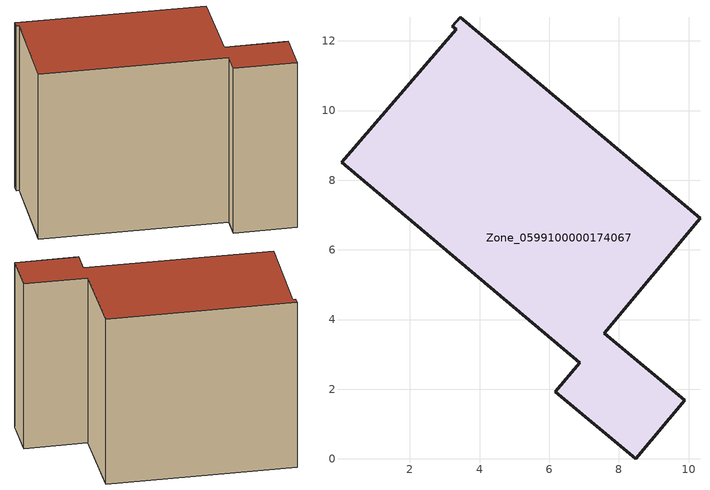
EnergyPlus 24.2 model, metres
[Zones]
Zone_0599100000174067
 floor ground (C_G): 7.58,3.6 9.89,1.68 8.48,0 6.17,1.92 6.88,2.76 0.04,8.52 3.34,12.33 3.22,12.42 3.44,12.68 10.33,6.9 z0
 wall outside (C_F): 6.17,1.92 8.48,0 9.89,1.68 7.58,3.6 10.33,6.9 3.44,12.68 3.22,12.42 3.34,12.33 0.04,8.52 6.88,2.76 6.17,1.92 z0:8.5
 roof outside (C_R): 0.04,8.52 6.88,2.76 6.17,1.92 8.48,0 9.89,1.68 7.58,3.6 10.33,6.9 3.44,12.68 3.22,12.42 3.34,12.33 z8.5
[BUILDING]
Pand.0599100000174067: North Axis=0; Terrain=City; Loads Convergence Tolerance Value=0.04; Temperature Convergence Tolerance Value=0.4; Solar Distribution=FullExterior; Maximum Number of Warmup Days=25; Minimum Number of Warmup Days=1
[Site:Location]
Rotterdam.The.Hague.AP_ZH_NLD Design_Conditions: Latitude=51.96; Longitude=4.45; Time Zone=1; Elevation=-4.5
[SITE:GROUNDTEMPERATURE:BUILDINGSURFACE]
18, 18, 18, 18, 18, 18, 18, 18, 18, 18, 18, 18
[MATERIAL] Thermal Absorptance=0.9; Solar Absorptance=0.7; Visible Absorptance=0.7
Name | Roughness | Thickness | Conductivity | Density | Specific Heat
G.TI.1975-1991 | MediumSmooth | 0.15 | 0.288461 | 540 | 1210
F.TI.1975-1991 | Rough | 0.3 | 0.230769 | 1920 | 840
R.TI.1975-1991 | MediumRough | 0.2 | 0.153846 | 1500 | 1000
[CONSTRUCTION]
C_G: G.TI.1975-1991
C_F: F.TI.1975-1991
C_R: R.TI.1975-1991
[ZONE]
Zone_0599100000174067: Type=1; Multiplier=1; Ceiling Height=Autocalculate; Volume=Autocalculate; Floor Area=autocalculate; Part of Total Floor Area=Yes
[ZONEINFILTRATION:DESIGNFLOWRATE]
Infil_Zone_0599100000174067: Zone or ZoneList or Space or SpaceList=Zone_0599100000174067; Schedule=AlwaysOn; Design Flow Rate Calculation Method=Flow/Area; Flow Rate per Floor Area=0.003; Constant Term Coefficient=1; Temperature Term Coefficient=0; Velocity Term Coefficient=0; Velocity Squared Term Coefficient=0
[HVACTEMPLATE:ZONE:IDEALLOADSAIRSYSTEM]
Zone_0599100000174067: Maximum Heating Supply Air Temperature=50; Minimum Cooling Supply Air Temperature=13; Maximum Heating Supply Air Humidity Ratio=0.0156; Minimum Cooling Supply Air Humidity Ratio=0.0077; Heating Limit=NoLimit; Cooling Limit=NoLimit; Dehumidification Control Type=ConstantSensibleHeatRatio; Cooling Sensible Heat Ratio=0.7; Dehumidification Setpoint=60; Humidification Control Type=None; Humidification Setpoint=30; Outdoor Air Method=None; Outdoor Air Flow Rate per Person=0.00944; Outdoor Air Flow Rate per Zone Floor Area=0; Outdoor Air Flow Rate per Zone=0; Demand Controlled Ventilation Type=None; Outdoor Air Economizer Type=NoEconomizer; Heat Recovery Type=None; Sensible Heat Recovery Effectiveness=0.7; Latent Heat Recovery Effectiveness=0.65
[ZONECONTROL:THERMOSTAT]
ThermostatControl_Zone_0599100000174067: Zone or ZoneList=Zone_0599100000174067; Control Type Schedule=DualSetpointControlType; Control 1=Thermostat_Zone_0599100000174067; Temperature Difference Between Cutout And Setpoint=0
[THERMOSTATSETPOINT:DUALSETPOINT]
Thermostat_Zone_0599100000174067: Heating Setpoint Temperature Schedule=HeatingSetpoint_Zone_0599100000174067; Cooling Setpoint Temperature Schedule=CoolingSetpoint_Zone_0599100000174067
[SCHEDULE:COMPACT]
HeatingSetpoint_Zone_0599100000174067: Through: 12/31, For: AllDays, Until: 24:00, 21
CoolingSetpoint_Zone_0599100000174067: Through: 12/31, For: AllDays, Until: 24:00, 24
DualSetpointControlType: Through: 12/31, For: AllDays, Until: 24:00, 4
AlwaysOn: Through: 12/31, For: AllDays, Until: 24:00, 1
